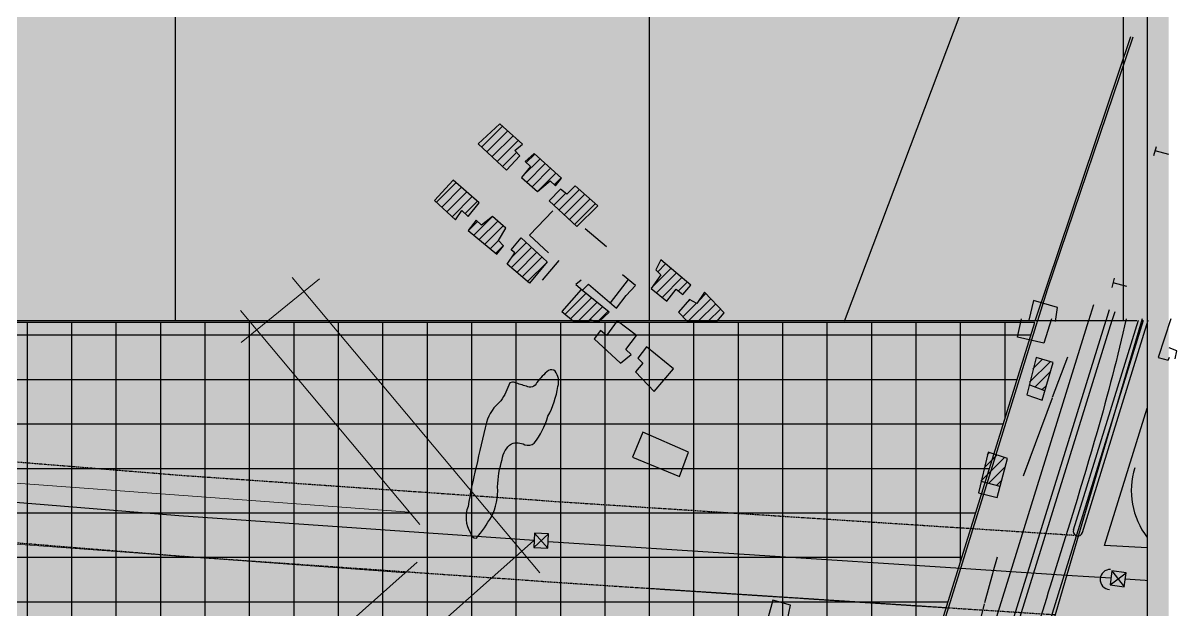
# Model space of a CAD drawing. Header units: millimetres. Extents: x 709 to 3952, y 378 to 2394.
# Drawn here: x 2735.2 to 3222, y 830.4 to 1077.9 of the extents above; entities that cross this region are included whole.
import ezdxf

# ---------------------------------------------------------------- set-up
doc = ezdxf.new("R2010")
doc.units = ezdxf.units.MM
doc.linetypes.add('DASHED', pattern=[0.75, 0.5, -0.25])
doc.layers.add('BAS', color=252, linetype='Continuous')
doc.layers.add('line', color=251, linetype='Continuous', lineweight=20)

# ---------------------------------------------------------------- blocks, each defined once
blk = doc.blocks.new('*X163')
at = {"color": 0}
for p, q in [((491.41, 60.79), (495.82, 65.19)), ((492.51, 59.76), (496.94, 64.19)), ((493.61, 58.74), (498.05, 63.18)), ((494.71, 57.72), (499.16, 62.17)), ((495.8, 56.69), (498.77, 59.65))]:
    blk.add_line(p, q, dxfattribs=at)
blk = doc.blocks.new('*X162')
at = {"color": 0}
for p, q in [((500.86, 57.5), (502.64, 59.29)), ((500.06, 54.59), (503.76, 58.28)), ((500.96, 53.36), (504.87, 57.27)), ((502.09, 52.37), (505.99, 56.27)), ((503.38, 51.53), (507.1, 55.26)), ((506.77, 52.81), (508.22, 54.26))]:
    blk.add_line(p, q, dxfattribs=at)
blk = doc.blocks.new('*X161')
at = {"color": 0}
for p, q in [((507.79, 47.46), (512.12, 51.79)), ((506.69, 48.49), (509.19, 50.98)), ((508.89, 46.44), (513.24, 50.8)), ((509.99, 45.42), (514.37, 49.8)), ((511.09, 44.39), (515.49, 48.8))]:
    blk.add_line(p, q, dxfattribs=at)
blk = doc.blocks.new('*X160')
at = {"color": 0}
for p, q in [((488.59, 43.11), (490.51, 45.03)), ((489.74, 42.14), (493.55, 45.95)), ((490.9, 41.18), (494.82, 45.1)), ((492.05, 40.21), (495.95, 44.11)), ((493.21, 39.25), (494.96, 41)), ((494.36, 38.28), (496.01, 39.92))]:
    blk.add_line(p, q, dxfattribs=at)
blk = doc.blocks.new('*X159')
at = {"color": 0}
for p, q in [((481.85, 49.1), (485.98, 53.24)), ((482.95, 48.08), (487.12, 52.25)), ((484.05, 47.06), (488.26, 51.27)), ((485.16, 46.04), (489.4, 50.28)), ((487.92, 46.68), (490.54, 49.3))]:
    blk.add_line(p, q, dxfattribs=at)
blk = doc.blocks.new('*X193')
at = {"color": 0}
for p, q in [((497.68, 35.23), (501.97, 39.52)), ((497.82, 37.49), (500.86, 40.54)), ((498.82, 34.25), (503.07, 38.5)), ((499.97, 33.28), (504.17, 37.48)), ((501.11, 32.3), (505.17, 36.36))]:
    blk.add_line(p, q, dxfattribs=at)
blk = doc.blocks.new('*X194')
at = {"color": 0}
for p, q in [((509.08, 25.41), (513.48, 29.81)), ((510.23, 24.45), (514.64, 28.86)), ((511.85, 23.95), (515.81, 27.91)), ((513.97, 23.95), (516.98, 26.96)), ((516.09, 23.94), (518.15, 26.01))]:
    blk.add_line(p, q, dxfattribs=at)
blk = doc.blocks.new('*X195')
at = {"color": 0}
for p, q in [((527.28, 30.89), (531.48, 35.1)), ((528.67, 34.4), (530.33, 36.07)), ((528.42, 29.91), (532.64, 34.13)), ((529.59, 28.95), (533.79, 33.15)), ((533.07, 30.32), (534.94, 32.18))]:
    blk.add_line(p, q, dxfattribs=at)
blk = doc.blocks.new('*X196')
at = {"color": 0}
for p, q in [((537.29, 28.18), (538.89, 29.77)), ((533.99, 24.88), (536.87, 27.76)), ((534.79, 27.79), (535.48, 28.48)), ((535.15, 23.91), (539.92, 28.68)), ((537.26, 23.9), (540.95, 27.59)), ((539.38, 23.9), (541.98, 26.5))]:
    blk.add_line(p, q, dxfattribs=at)
blk = doc.blocks.new('*X325')
at = {"color": 0}
for p, q in [((411337.5, 4017808.23), (411337.5, 4017998.97)), ((411356.25, 4017789.62), (411356.25, 4017998.97)), ((411375, 4017771), (411375, 4017998.97)), ((411393.75, 4017752.38), (411393.75, 4017998.98)), ((411412.5, 4017733.76), (411412.5, 4017998.98)), ((411431.25, 4017715.14), (411431.25, 4017998.98)), ((411450, 4017696.53), (411450, 4017998.98)), ((411468.75, 4017677.91), (411468.75, 4017998.98)), ((411487.5, 4017659.37), (411487.5, 4017998.98)), ((411506.25, 4017640.96), (411506.25, 4017998.98)), ((411525, 4017622.56), (411525, 4017998.98)), ((411543.75, 4017604.15), (411543.75, 4017998.99)), ((411562.5, 4017588.46), (411562.5, 4017998.99)), ((411581.25, 4017589.61), (411581.25, 4017998.99)), ((411600, 4017590.76), (411600, 4017998.99)), ((411618.75, 4017591.91), (411618.75, 4017998.99)), ((411637.5, 4017596.48), (411637.5, 4017998.99)), ((411656.25, 4017656.85), (411656.25, 4017998.99)), ((411675, 4017717.22), (411675, 4017998.99)), ((411693.75, 4017777.59), (411693.75, 4017999)), ((411712.5, 4017837.96), (411712.5, 4017999)), ((411731.25, 4017898.33), (411731.25, 4017999)), ((411750, 4017958.7), (411750, 4017999)), ((411236.74, 4017993.75), (411760.89, 4017993.75)), ((411225.01, 4017975), (411755.06, 4017975)), ((411213.28, 4017956.25), (411749.24, 4017956.25)), ((411207.32, 4017937.5), (411743.42, 4017937.5)), ((411226.2, 4017918.75), (411737.59, 4017918.75)), ((411245.08, 4017900), (411731.77, 4017900)), ((411263.97, 4017881.25), (411725.95, 4017881.25))]:
    blk.add_line(p, q, dxfattribs=at)
blk = doc.blocks.new('*X319')
at = {"color": 0}
for p, q in [((599.08, 592.72), (604.12, 597.75)), ((599.74, 595.5), (602.51, 598.26)), ((600.42, 598.3), (600.9, 598.77)), ((600.75, 592.27), (604.17, 595.69)), ((602.42, 591.82), (603.39, 592.78))]:
    blk.add_line(p, q, dxfattribs=at)
blk = doc.blocks.new('*X320')
at = {"color": 0}
for p, q in [((610.1, 616.46), (612.15, 618.51)), ((609.38, 613.63), (613.81, 618.05)), ((610.55, 612.67), (613.75, 615.87)), ((612.07, 612.07), (612.86, 612.86))]:
    blk.add_line(p, q, dxfattribs=at)
blk = doc.blocks.new('Ar15')
at = {"true_color": 0x843710, "transparency": 33554687}
h = blk.add_hatch(color=36, dxfattribs=at)
h.dxf.hatch_style = 1
h.paths.add_polyline_path([(1.2967, 0.3981), (1.2238, 0.3296), (1.4961, 0.05), (-4.5808, 0.05), (-4.3085, 0.3296), (-4.3814, 0.3981), (-4.7691, 0), (-4.3814, -0.3981), (-4.3085, -0.3296), (-4.5808, -0.05), (1.4961, -0.05), (1.2238, -0.3296), (1.2967, -0.3981), (1.6843, 0)])
at = {"layer": 'line', "lineweight": 0}
for p, q in [((-4.3514, 0.429), (-4.7868, -0.0182)), ((-4.2911, 0.3475), (-4.5992, 0.0311)), ((1.4961, 0.05), (-4.5808, 0.05)), ((-4.3603, -0.4198), (-4.8015, 0.0333)), ((-4.2797, -0.3592), (-4.5992, -0.0311)), ((1.4961, -0.05), (-4.5808, -0.05)), ((-4.4055, -0.4207), (-4.2846, -0.3071))]:
    blk.add_line(p, q, dxfattribs=at)

msp = doc.modelspace()

# ---------------------------------------------------------------- hatches: boundary and pattern name
at = {"layer": 'BAS', "true_color": 0xc7c8ca, "transparency": 33554513}
h = msp.add_hatch(color=9, dxfattribs=at)
h.dxf.hatch_style = 1
h.paths.add_polyline_path([(735.07, 2394.13), (735.07, 400.97), (3218.5, 400.97), (3218.5, 2394.13)])
h.paths.add_polyline_path([(1826.32, 1353.24), (2408.56, 1353.24), (2408.56, 918.34), (1826.32, 918.34)], flags=16)

# ---------------------------------------------------------------- linework, layer by layer
at = {"layer": 'BAS'}
for p, q in [((3167.46, 965.51), (3203.6, 1072.07)), ((3212.37, 1022.02), (3213.38, 1025.88)), ((3218.66, 1022.44), (3212.88, 1023.95)), ((2970.6, 969.44), (2968.36, 967.65)), ((2993.62, 967.18), (2988.07, 971.7)), ((3194.68, 966.39), (3195.69, 970.25)), ((2968.36, 967.65), (2971.25, 965.19)), ((2971.25, 965.19), (2973.73, 967.69)), ((2973.73, 967.69), (2985.5, 957.57)), ((2989.69, 962.93), (2993.62, 967.18)), ((3163.38, 952.38), (3167.46, 965.51)), ((3200.97, 966.8), (3195.19, 968.32)), ((2985.5, 957.57), (2989.69, 962.93)), ((3184.85, 952.38), (3186.96, 959.18)), ((3192.18, 952.38), (3193.62, 957.02)), ((3194.79, 952.38), (3195.99, 956.24)), ((3036.67, 544.61, -15), (3163.38, 952.57, -15)), ((3049.3, 492.55, -15), (3192.18, 952.57, -15)), ((3050.77, 520.89, -15), (3184.85, 952.57, -15)), ((2950.62, 856.7, -15), (2956.91, 862.4, -15)), ((2950.92, 862.69, -15), (2956.61, 856.41, -15)), ((3209.45, 856.58, -15), (3191.47, 857.58, -15)), ((3194.64, 846.87, -15), (3193.85, 840.92, -15)), ((3193.85, 840.92, -15), (3200.59, 846.08, -15)), ((3200.59, 846.08, -15), (3194.64, 846.87, -15)), ((3194.64, 846.87, -15), (3199.8, 840.13, -15)), ((3199.8, 840.13, -15), (3200.59, 846.08, -15)), ((3208.62, 842.8, -15), (3200.23, 843.34, -15)), ((3209.45, 842.69, -15), (3208.62, 842.8, -15)), ((3193.85, 840.92, -15), (3199.8, 840.13, -15))]:
    msp.add_line(p, q, dxfattribs=at)
at = {"layer": 'BAS', "linetype": 'ByBlock'}
for p, q in [((3175.88, 936.91, -15), (3169.43, 919.9, -15)), ((3169.35, 919.71, -15), (3157.34, 887.25, -15)), ((3160.11, 894.72, -15), (3157.17, 886.78, -15)), ((3146.21, 852.68, -15), (3144.42, 846.27, -15)), ((3144.38, 846.11, -15), (3140.9, 833.34, -15)), ((3140.78, 832.89, -15), (3137.93, 821.59, -15))]:
    msp.add_line(p, q, dxfattribs=at)
at = {"layer": 'BAS'}
msp.add_lwpolyline([(726.02, 2394.13), (3209.45, 2394.13), (3209.45, 400.97), (726.02, 400.97)], close=True, dxfattribs=at)
at = {"layer": 'BAS', "flags": 128}
for points in [[(2799.51, 952.38), (2799.51, 2152.38)], [(2999.51, 952.38), (2999.51, 2152.38)], [(3199.51, 952.38), (3199.51, 2152.38)], [(3168.04, 1234.6), (3161.57, 1163.91), (3081.61, 951.97)], [(3162.43, 952.68), (3202.6, 1072.2)], [(2958.64, 998.74), (2948.79, 988.43), (2956.83, 980.95)], [(2972.32, 991.3), (2981.4, 983.69)], [(2961.23, 977.7), (2954.19, 969.45)], [(2990.54, 969.69), (2982.84, 959.86)], [(3170.86, 951.98), (3171.67, 957.93), (3161.48, 960.83), (3159.54, 952.56)], [(2386.26, 952.38), (3205.14, 952.38)]]:
    msp.add_lwpolyline(points, dxfattribs=at)
for points in [[(2945.89, 1026.77), (2936.4, 1035.37), (2927.22, 1026.98), (2939.09, 1015.9), (2944.72, 1021.85), (2942.66, 1024.1)], [(2962.34, 1012.45), (2950.81, 1022.84), (2947.05, 1019.52), (2949.26, 1017.34), (2945.51, 1012.74), (2952.2, 1006.89), (2957.52, 1011.3), (2959.79, 1009.27)], [(2927.64, 1002.1), (2916.59, 1011.66), (2908.74, 1003.11), (2917.7, 994.85), (2920.32, 998.78), (2923, 996.32)], [(2977.68, 1000.84), (2968.13, 1009.29), (2964.57, 1005.7), (2961.88, 1007.83), (2957.21, 1002.88), (2968.79, 992.1)], [(2933.27, 996.3), (2928.67, 992.6), (2926.31, 994.72), (2923.04, 990.39), (2935.01, 980.38), (2937.95, 983.92), (2935.71, 986.22), (2938.87, 991.36)], [(2945.36, 987.24), (2956.3, 977.15), (2948.83, 968.13), (2939.43, 976.16), (2942.61, 980.91), (2941.17, 982.23)], [(3016.92, 967.35), (3004.27, 978.02), (3002.13, 973.79), (3004.28, 971.75), (3000.14, 965.97), (3006.74, 960.54), (3010.76, 965.68), (3013.59, 963.34)], [(2978.36, 952.17), (2982.46, 955.9), (2970.6, 965.55), (2962.57, 956.2), (2967.38, 952.19), (2973.97, 952.18), (2974.48, 952.9), (2976.28, 952.17)], [(3027.96, 952.08), (3031.01, 955.66), (3022.71, 964.42), (3019.5, 959.67), (3016.43, 961.27), (3011.66, 955.99), (3015.43, 952.1)]]:
    msp.add_lwpolyline(points, close=True, dxfattribs=at)
at = {"layer": 'BAS', "elevation": -15, "flags": 128}
for points in [[(2880.26, 618.56), (2953.13, 547.03), (2951.06, 540.36), (3035.92, 545.57), (3162.02, 951.57), (2639.5, 951.54), (2603.27, 893.61)], [(2994.04, 946.11), (2985.89, 952.3), (2981.31, 946.17), (2978.88, 948.25), (2976.18, 944.73), (2987.28, 934.5), (2991.71, 938.11), (2989.54, 940.22)], [(3009.55, 931.99), (2998.21, 941.27), (2994.52, 936.53), (2996.74, 934.48), (2993.56, 930.78), (3001.43, 922.48)], [(3169.86, 934.75), (3162.62, 936.78), (3158.67, 921.1), (3165.17, 918.86)], [(3015.91, 896.97), (2996.7, 905.35), (2992.38, 894.86), (3012.21, 886.69)], [(3150.61, 894.27), (3142.39, 896.87), (3138.26, 879.82), (3146.15, 877.73)], [(2950.62, 856.7), (2956.61, 856.41), (2956.91, 862.4), (2950.92, 862.69)]]:
    msp.add_lwpolyline(points, close=True, dxfattribs=at)
for points in [[(3044.86, 469.81), (3194.79, 952.57)], [(3058.18, 470.57), (3207.88, 952.57)], [(3169.07, 953.1), (3165.9, 942.85), (3154.84, 945.34), (3156.46, 953.09)], [(3207.4, 953.13), (3175.66, 845.19)], [(3178.34, 864.2), (3205.79, 952.57)], [(3182.16, 863.01), (3209.98, 952.57)], [(3219.52, 953.13), (3214.12, 936.81), (3218.33, 935.68), (3218.92, 936.96)], [(3221.29, 936.31), (3222.05, 939.7), (3218.77, 940.86)], [(3166.32, 922.75), (3159.74, 925.34)], [(3191.47, 857.58), (3209.45, 915.49)], [(2950.77, 859.63), (2800.85, 870.06), (2626.81, 884.21)], [(3147.42, 882.44), (3139.42, 884.6)], [(3194.23, 843.73), (3175.5, 844.95), (3130.86, 847.85), (2956.75, 859.15)], [(3057.61, 825.6), (3058.93, 832.39), (3051.48, 834.48), (3049.63, 827.27)]]:
    msp.add_lwpolyline(points, dxfattribs=at)
for points in [[(3200.63, 953.12, -0.014837), (3188.36, 905.52, -0.006396), (3168.59, 840.43, -0.002657), (3141.95, 756.41, 0.003488), (3113.62, 668.2, -0.012302), (3098.77, 618.67, 0.041546), (3090.77, 572.31, 0.037887), (3089.26, 525.07, 43.838182)], [(3175.66, 845.19), (3158.38, 786.42), (3140.52, 732.45), (3124.09, 682.6), (3113.14, 645.22), (3106.3, 620.85, 0.024237), (3096.88, 576.42, 0.036002), (3095.3, 522.45, 0.020539), (3097.91, 472.53, -0.053745)]]:
    msp.add_lwpolyline(points, format="xyb", dxfattribs=at)
at = {"layer": 'BAS', "linetype": 'DASHED', "elevation": -15, "flags": 128}
for points in [[(3178.52, 861.79), (3136.04, 864.55), (2958.39, 876.08), (2950.95, 876.66), (2802.13, 887.01), (2628.49, 901.13), (2621.8, 901.32), (1999.51, 948.62)], [(3125.67, 831.15), (2955.98, 842.17), (2948.46, 842.75), (2799.58, 853.11), (2625.73, 867.24), (2619.23, 867.41), (2383.5, 885.33)], [(3170.39, 828.25), (2999.51, 839.34)]]:
    msp.add_lwpolyline(points, dxfattribs=at)
at = {"layer": 'BAS', "elevation": -15, "flags": 128}
msp.add_lwpolyline([(2940.57, 926.13, -0.05499), (2936.76, 918.49, 0.156099), (2930.72, 909.45, 0.014318), (2926.36, 890.57, 0.023536), (2922.92, 873.94, 0.234907), (2923.91, 862.9, 0.398681), (2926.51, 860.65, 0.042018), (2932.76, 869.68, 0.136827), (2935.39, 882.22, -0.068103), (2937.34, 893.87, -0.211491), (2941.26, 900.42, -0.215069), (2946.9, 900.05, 0.2547), (2950.81, 900.64, 0.092123), (2956.62, 912.02, 0.086389), (2960.82, 924.58, 0.239245), (2959.7, 931.08, 0.35135), (2956.86, 931.32, 0.055479), (2951.93, 926.26, -0.469007), (2947.53, 924.7, -0.015148), (2942.7, 926.28, 0.210007)], format="xyb", close=True, dxfattribs=at)
at = {"layer": 'BAS'}
for centre, radius, start, end in [((3235.29, 880.68, -15), 32.5, 162.746, 217.337), ((3180.25, 863.6, -15), 2, 162.746, 342.746), ((3193.83, 843.22, -15), 4.2, 86.8214, 266.8214)]:
    msp.add_arc(centre, radius, start, end, dxfattribs=at)

# ---------------------------------------------------------------- block references
for name, p, xscale, yscale, zscale in [('*X163', (1949.19, 904.45), 1.993215441703796, 1.993215441703796, 1.993215442474826), ('*X162', (1949.19, 904.45), 1.993215441703796, 1.993215441703796, 1.993215442474826), ('*X159', (1949.19, 904.45), 1.993215441703796, 1.993215441703796, 1.993215442474826), ('*X161', (1949.19, 904.45), 1.993215441703796, 1.993215441703796, 1.993215442474826), ('*X160', (1949.19, 904.45), 1.993215441703796, 1.993215441703796, 1.993215442474826), ('*X193', (1949.19, 904.45), 1.993215441703796, 1.993215441703796, 1.993215442474826), ('*X195', (1949.19, 904.45), 1.993215441703796, 1.993215441703796, 1.993215442474826), ('*X194', (1949.19, 904.45), 1.993215441703796, 1.993215441703796, 1.993215442474826), ('*X196', (1949.19, 904.45), 1.993215441703796, 1.993215441703796, 1.993215442474826), ('*X320', (1946, -295.96, -15), 1.991982273757458, 1.991982281208038, 1.991982271357785), ('*X319', (1946, -295.96, -15), 1.991982273757458, 1.991982281208038, 1.991982271357785)]:
    msp.add_blockref(name, p, dxfattribs=dict(at, xscale=xscale, yscale=yscale, zscale=zscale))
msp.add_blockref('*X325', (-408600.49, -4017047.43, -15), dxfattribs=at)
at = {"layer": 'line', "xscale": 257.1407973667866, "yscale": 257.1407973667866, "zscale": 257.1407973667866, "rotation": 175.7878967370725}
msp.add_blockref('Ar15', (1722.58, 945.3), dxfattribs=at)

doc.saveas('drawing.dxf')
